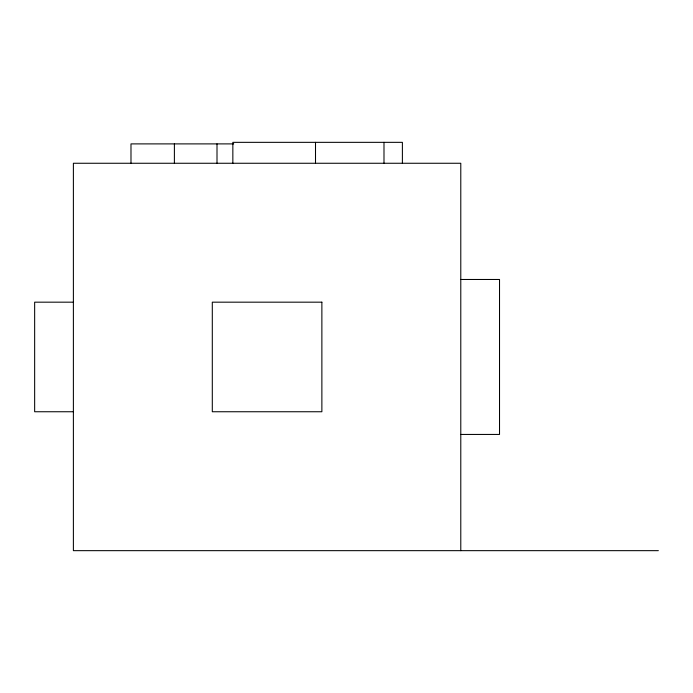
<?xml version="1.0" encoding="UTF-8"?>
<svg xmlns="http://www.w3.org/2000/svg" width="693" height="693" viewBox="0 0 693 693"><rect width="100%" height="100%" fill="white"/><g stroke="black" fill="none" stroke-linecap="round" stroke-linejoin="round"><path stroke-width="1.04" d="M233.723 143.893L130.986 143.893L130.986 163.262M460.784 279.478L499.523 279.478L499.523 434.442L460.784 434.442M73.389 302.174L34.65 302.174L34.65 411.746L73.389 411.746M658.35 550.658L73.389 550.658L73.389 163.262L460.784 163.262L460.784 550.658M402.39 163.262L402.39 142.342L232.848 142.342L232.848 163.262M383.991 142.342L383.991 163.262M315.506 142.342L315.506 163.262M217.004 143.893L217.004 163.262M174.393 143.893L174.393 163.262M321.873 302.174L212.301 302.174L212.301 411.746L321.873 411.746L321.873 302.174"/></g></svg>
